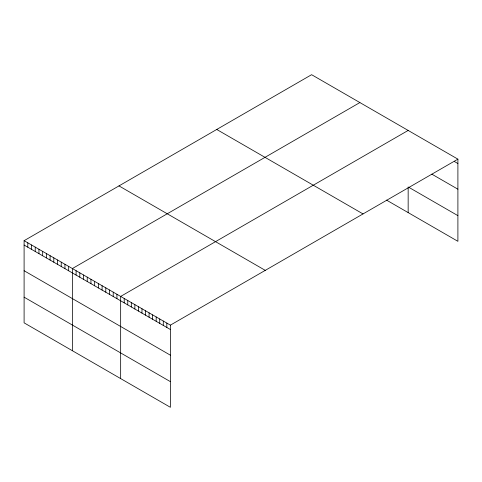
<?xml version="1.0" encoding="UTF-8"?>
<svg xmlns="http://www.w3.org/2000/svg" width="482" height="482" viewBox="0 0 482 482"><rect width="100%" height="100%" fill="white"/><g stroke="black" fill="none" stroke-linecap="round" stroke-linejoin="round"><path stroke-width="0.72" d="M457.9 159.15L170.393 325.139L170.393 407.308L24.1 322.85L24.1 240.681L311.607 74.692L457.9 159.15L457.9 241.319L386.498 200.096M359.885 102.564L72.378 268.552L72.378 350.721M408.158 130.435L120.657 296.424L120.657 378.593M454.345 161.476L457.9 163.531M431.848 174.159L457.9 189.197M408.754 187.275L457.9 215.647M216.731 129.465L363.024 213.93M118.976 185.901L265.269 270.366M24.1 240.681L170.393 325.139M24.1 245.055L170.393 329.519M24.1 270.727L170.393 355.192M24.1 297.177L170.393 381.642M408.158 186.932L408.158 212.604M166.844 323.091L166.844 327.465M163.29 321.036L163.29 325.416M159.735 318.988L159.735 323.362M156.186 316.939L156.186 321.313M152.631 314.885L152.631 319.259M149.077 312.836L149.077 317.21M145.522 310.782L145.522 315.156M141.973 308.733L141.973 313.107M138.418 306.679L138.418 311.059M134.864 304.63L134.864 309.004M131.315 302.576L131.315 306.956M127.76 300.527L127.76 304.901M124.205 298.472L124.205 302.853M116.939 294.279L116.939 298.653M113.228 292.134L113.228 296.514M109.516 289.989L109.516 294.369M105.799 287.85L105.799 292.225M102.088 285.706L102.088 290.08M98.37 283.561L98.37 287.935M94.659 281.416L94.659 285.79M90.947 279.271L90.947 283.645M87.23 277.126L87.23 281.506M83.519 274.981L83.519 279.361M79.807 272.842L79.807 277.216M76.09 270.697L76.09 275.071M68.661 266.407L68.661 270.782M64.95 264.263L64.95 268.637M61.238 262.118L61.238 266.498M57.521 259.973L57.521 264.353M53.809 257.834L53.809 262.208M50.098 255.689L50.098 260.063M46.38 253.544L46.38 257.918M42.669 251.399L42.669 255.773M38.952 249.254L38.952 253.628M35.24 247.109L35.24 251.49M31.529 244.964L31.529 249.345M27.811 242.826L27.811 247.2"/></g></svg>
